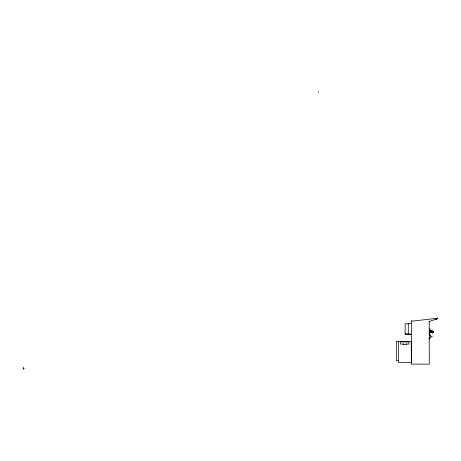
<?xml version="1.0" encoding="UTF-8"?>
<svg xmlns="http://www.w3.org/2000/svg" width="461" height="461" viewBox="0 0 461 461"><rect width="100%" height="100%" fill="white"/><g stroke="black" fill="none" stroke-linecap="round" stroke-linejoin="round"><path stroke-width="0.69" d="M433.017 332.79L433.202 331.465M433.104 332.813L433.588 331.574L433.196 332.83L433.063 332.266M432.677 331.321C432.015 334.553 433.207 329.684 432.608 331.511L432.262 332.761L432.683 332.174L432.551 332.836L433.179 331.315L432.729 332.859L432.81 331.177M431.686 332.191C431.801 332.646 431.68 332.698 432.199 331.05C430.649 335.706 433.017 328.353 431.75 332.197L431.992 331.989L431.801 332.456M432.291 332.387L432.389 332.796L432.366 332.381M431.715 331.603C432.216 328.918 430.81 335.164 431.796 331.015M431.358 332.254L431.784 331.165M430.004 330.785L429.9 331.079L430.004 330.422L429.865 331.073L429.911 330.381L429.842 331.401M430.165 332.006L430.459 330.525L430.142 332.174L430.24 331.799M431.807 331.131L431.461 332.295M430.015 331.764C431.029 327.932 429.156 334.899 430.28 330.658M430.77 330.664C430.482 333.268 430.891 329.39 430.781 331.027M433.15 332.479L433.386 331.926M433.086 331.263L432.695 332.704L432.873 331.903M433.277 332.099L433.202 332.479M429.963 330.41L429.871 330.75M429.836 331.96L430.199 330.462L429.859 331.926M430.805 331.004L430.418 332.248L430.781 330.75L431.15 330.716L430.701 332.335M430.263 331.522L430.482 330.537L430.822 330.808M430.972 330.808L431.018 331.09M430.943 330.791L430.931 331.707M431.45 332.398L431.703 331.597M432.389 331.447L431.986 332.669L432.141 332.018C431.64 334.87 433.213 328.174 432.101 332.663M432.043 331.027L431.992 331.989M432.602 332.825L432.677 332.49M432.746 331.344L432.585 332.156M432.954 331.615L432.994 331.234L433.029 331.62M432.706 331.545L432.297 332.756M432.326 332.087L432.36 332.773L432.579 331.816M432.337 332.767L432.435 332.104M432.124 331.148L432.015 331.373M432.147 332.329L432.332 331.759M429.099 322.032L429.197 321.478L437.95 318.534L437.04 317.888L437.086 318.297L412.007 321.173L411.961 320.758L411.414 320.758L411.414 364.109L429.272 364.109L429.197 321.478M431.652 332.537L432.113 331.396M430.528 330.675L430.32 330.86M433.415 332.352L433.063 332.83M430.643 331.626L430.73 331.303M431.997 332.542L432.136 332.012L432.003 332.652M433.156 332.174L433.156 331.983M430.626 331.609L430.43 332.231M432.672 331.511L432.775 331.182M430.297 330.485L430.13 330.595M432.418 332.427L432.435 332.099M430.153 330.618L429.911 331.724M430.482 331.885L430.465 332.093M430.459 331.891L430.562 331.592M430.902 331.695L430.776 331.966M430.712 331.01L430.551 331.597M432.579 332.467L432.683 332.174M431.058 331.079L431.15 330.716M430.021 331.442L430.119 331.142M430.989 331.378L431.093 331.079M430.781 331.949L430.597 332.156M433.092 331.286L432.908 331.609M431.865 331.949L431.974 331.661M430.222 332.07L430.292 331.522M429.439 335.066L430.286 335.787M429.635 334.957L430.361 335.579M428.961 339.192L430.384 337.527L430.816 337.527L430.816 335.867L429.272 334.986M435.345 319.531L436.141 319.26M435.317 319.657L436.244 319.346M411.345 323.501L408.285 323.501L408.285 334.634L411.345 334.634M408.285 323.801L405.133 323.801L405.133 334.334L408.285 334.334M405.133 333.787L408.285 333.787M408.285 334.087L411.345 334.087M431.052 336.749L432.406 336.749M411.414 341.376L396.327 341.376L396.327 360.675L398.442 360.675M403.277 344.102L400.574 344.102L400.574 341.953L408.93 341.953L408.93 344.102L406.314 344.102M411.224 362.479L398.442 362.479L398.442 341.376M411.414 363.02L411.224 341.376M23.05 368.685L24.295 368.685M429.272 333.925L429.957 334.334L429.272 334M429.986 328.532L429.986 333.585M429.537 337.585L429.537 338.628M406.314 343.635L406.314 344.5L403.277 344.5L403.277 343.635M318.695 91.704L318.695 92.609M23.672 367.204L23.672 369.296M432.856 332.225L432.677 332.721L432.867 332.237"/></g></svg>
